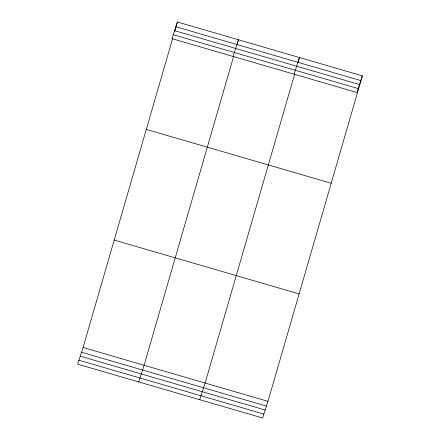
<?xml version="1.0" encoding="UTF-8"?>
<svg xmlns="http://www.w3.org/2000/svg" width="440" height="440" viewBox="0 0 440 440"><rect width="100%" height="100%" fill="white"/><g stroke="black" fill="none" stroke-linecap="round" stroke-linejoin="round"><path stroke-width="0.66" d="M362.34 75.84L356.928 92.499L172.018 38.665L177.43 22L362.34 75.84L267.982 401.335L262.57 418L77.66 364.161L83.072 347.501L172.684 38.373M174.774 31.169L177.43 22M233.514 56.793L144.095 365.266L138.677 381.931M237.122 44.352L238.453 39.765L233.035 56.43M294.729 73.909L205.112 383.031L199.7 399.696M297.952 62.772L299.475 57.536L294.058 74.195M175.89 26.747L360.8 80.586M174.609 30.679L359.524 84.519M173.294 34.733L358.204 88.567M146.295 129.415L331.205 183.255M114.213 240.086L299.123 293.92M83.072 347.501L267.982 401.335M81.532 352.248L266.442 406.082M80.251 356.18L265.166 410.014M78.936 360.228L263.846 414.068"/></g></svg>
